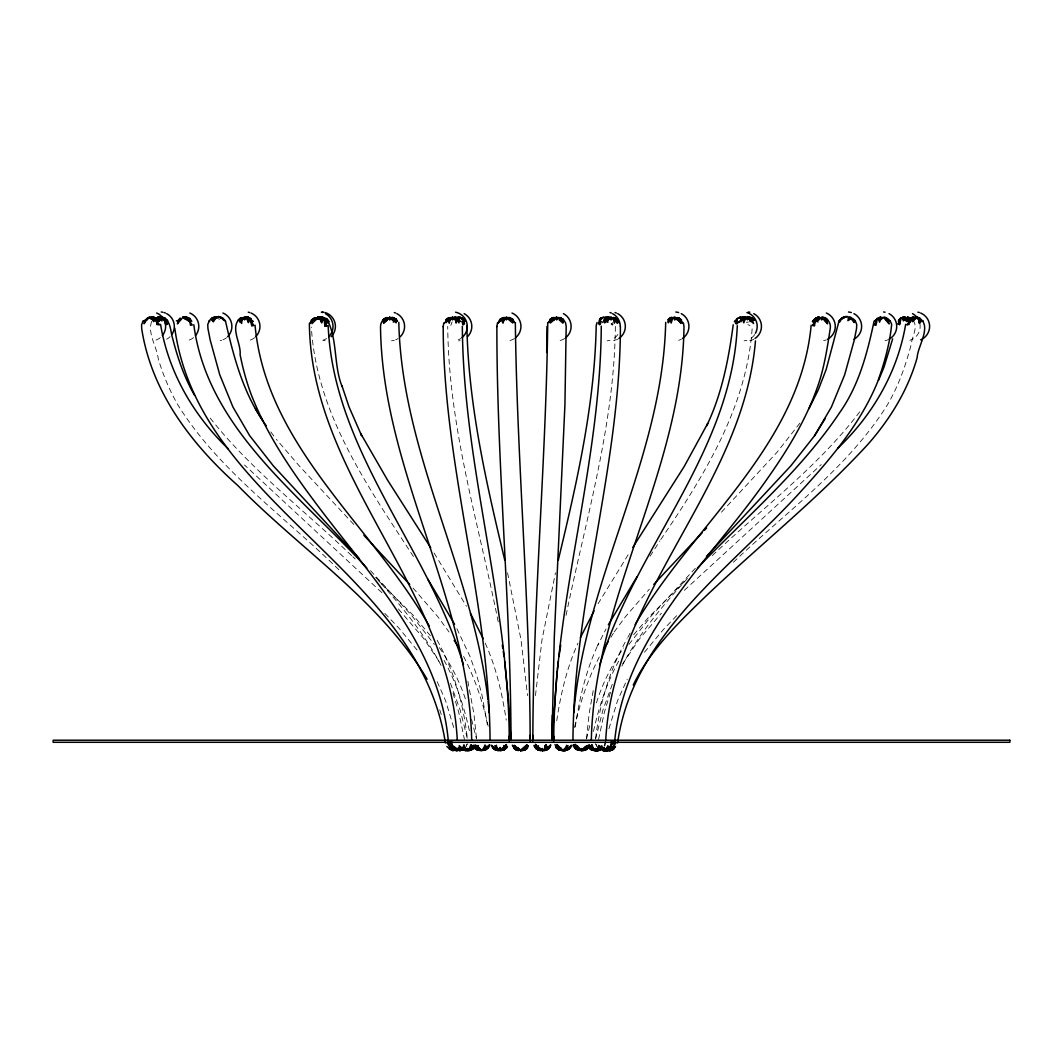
<?xml version="1.0" encoding="UTF-8"?>
<svg xmlns="http://www.w3.org/2000/svg" width="1063" height="1063" viewBox="0 0 1063 1063"><rect width="100%" height="100%" fill="white"/><g stroke="black" fill="none" stroke-linecap="round" stroke-linejoin="round"><path stroke-width="0.75" stroke-dasharray="5 3.75" d="M612.368 322.581L612.275 325.384L610.946 321.863L608.727 322.262M535.46 695.601L541.997 639.806L555.471 572.798M586.444 738.891L589.154 713.725L593.818 687.203M556.733 720.78C560.639 694.192 566.871 667.737 577.993 643.168M575.282 727.052C579.322 698.271 586.178 669.677 598.668 643.314L597.645 645.56L606.043 628.964M595.625 738.426C599.665 703.573 609.67 669.345 627.09 638.77M566.061 615.384C585.567 520.02 614.294 425.479 615.344 327.338L615.344 326.394M598.549 739.529L604.342 712.356L611.225 689.953M595.519 739.157L602.934 710.031L612.301 684.266M574.498 727.557C579.973 702.962 587.905 678.792 599.572 656.416M593.46 731.464C598.894 706.802 606.88 682.539 619.091 660.362M586.497 739.037L589.819 725.484M608.926 728.793L617.576 700.597L627.236 679.204M596.423 702.909C602.508 683.27 611.996 664.84 623.582 647.899M450.805 325.384L452.134 321.863M151.637 321.398C147.305 333.702 156.846 346.618 158.267 358.869C163.038 374.827 169.482 390.227 177.747 404.684C218.659 470.75 284.273 516.113 338.871 569.755M466.179 746.465L467.095 744.127M466.232 746.04L467.348 743.794M621.855 666.116C638.956 633.654 662.874 605.418 687.455 578.445M627.848 637.348L630.146 633.096M622.825 663.644L639.076 639.381L661.452 613.165M598.044 603.784L630.067 551.644M610.906 637.282L613.364 633.296M660.761 539.579C704.118 475.839 746.744 407.156 752.179 328.095L752.179 327.258M650.078 556.188L659.871 540.974M614.188 631.967L625.775 616.327L649.347 589.168M628.871 644.497L651.805 615.344L695.322 568.28M799.894 423.18L776.96 452.333L718.894 514.917M859.794 411.78C817.806 467.268 760.962 509.111 710.988 556.839M633.654 634.717L648.496 617.444L684.439 581.567M644.417 652.283L663.365 629.562L677.756 614.547M684.32 590.337L821.247 464.558M733.39 562.274C786.461 511.635 848.327 467.587 887.645 404.458C898.673 385.563 905.955 364.822 911.39 343.708C912.081 336.413 917.688 328.587 913.874 321.398M220.214 340.652L221.596 340.306M323.737 340.652L325.119 340.306M394.293 340.306L391.503 340.864M609.989 340.306L607.199 340.864M613.67 340.652L615.052 340.306M746.904 340.306L744.113 340.864M458.711 340.864L460.12 340.652M610.999 323.896L613.072 324.6M747.874 324.64L749.933 325.451M216.958 318.143L219.523 319.312M351.614 555.643C303.659 509.589 249.566 468.849 208.587 416.032M352.81 556.733L355.188 558.965M379.039 581.262L413.348 615.424L430.648 636.099M381.896 592.636L244.503 464.983M384.872 613.417L398.505 627.635L417.334 650.343M353.82 524.484L299.341 466.006L276.407 439.351M370.495 570.645L411.554 615.344L434.355 644.497M398.399 608.966L423.619 638.411L439.524 662.063M413.042 588.025L437.531 616.354L449.051 632.007M375.651 577.302C400.299 604.701 424.389 633.282 441.464 666.169M270.826 431.923L274.506 436.92M413.467 556.574C367.878 486.562 316.774 414.424 311.419 328.095L311.419 327.258M439.391 647.699C450.646 664.269 460.173 682.154 466.152 701.328M434.089 552.999L466.458 606.255M437.159 640.245C453.941 670.474 463.455 704.198 467.375 738.453M444.068 660.349C456.226 682.539 464.159 706.815 469.554 731.464M463.588 656.429C474.962 678.367 482.788 702.032 488.183 726.109M437.199 681.715L445.49 700.464L454.1 728.74M456.877 628.658L470.019 656.535L476.702 675.231L482.004 695.242L487.585 725.883M595.612 743.781L596.728 746.04M485.193 643.115C496.248 667.471 502.188 693.807 506.24 720.143M450.46 683.217L460.226 710.243L467.481 739.184M595.905 744.087L596.808 746.425M452.984 692.956L458.751 712.396L464.451 739.556M439.75 709.818L441.663 715.718M471.587 719.412L476.503 739.064M467.853 681.197L473.899 713.751L476.556 738.918M507.556 572.798L521.016 639.806L527.54 695.601M498.188 621.762C478.868 524.152 448.745 427.685 447.736 327.338L447.736 326.394M887.764 339.828A14.51 14.51 0 0 1 885.041 340.652M919.894 323.59A14.51 14.51 0 0 1 909.875 340.306M748.432 322.062A6.843 2.06 8.3 0 1 746.226 322.222M754.757 334.486A14.51 14.51 0 0 1 748.246 339.828M617.842 334.486A14.51 14.51 0 0 1 611.331 339.828M226.578 337.635A14.51 14.51 0 0 1 222.938 339.828M170.08 336.679A14.51 14.51 0 0 1 166.652 339.217M160.327 337.635A14.51 14.51 0 0 1 152.541 340.864M193.493 337.635A14.51 14.51 0 0 1 187.115 340.652M254.655 337.635A14.51 14.51 0 0 1 249.659 340.306M326.58 338.486A14.51 14.51 0 0 1 322.74 340.306M398.133 338.486A14.51 14.51 0 0 1 395.622 339.828M460.824 338.486A14.51 14.51 0 0 1 458.312 339.828M514.505 338.486A14.51 14.51 0 0 1 509.283 340.652M564.679 338.486A14.51 14.51 0 0 1 558.048 340.864M617.683 339.217A14.51 14.51 0 0 1 616.394 339.828M681.263 339.217A14.51 14.51 0 0 1 678.632 340.306M753.787 339.217A14.51 14.51 0 0 1 749.787 340.652M826.323 339.828A14.51 14.51 0 0 1 823.612 340.652"/><path stroke-width="1.5" d="M532.829 741.137C533.174 601.525 546.023 462.192 547.724 322.687M542.329 751.01L540.602 748.604M562.952 319.79L559.271 319.936L562.952 323.059L562.952 319.564L560.36 317.585L563.47 319.684L565.556 322.807L566.194 326.421L564.931 404.817L554.261 637.92L551.989 739.635M554.062 319.352L554.075 317.438L550.368 319.485L548.415 322.554L556.68 316.84M556.68 317.399L556.667 319.338L558.088 317.425L562.952 319.564L560.081 317.531L561.477 319.883L558.088 317.717L556.667 319.936L556.68 317.731L550.342 322.993L550.368 319.711L554.062 319.897L555.271 317.704L551.843 319.817L553.278 317.611L549.85 319.604L552.999 317.545L550.368 319.485L551.843 319.405M546.701 352.504L547.046 326.421M551.989 739.742L552.308 715.173M563.098 750.903L556.919 744.512L560.493 749.986L556.853 747.821L554.979 744.605M620.407 326.567C620.181 465.993 574.033 600.568 572.944 739.928M553.73 741.11C554.036 601.166 600.475 466.086 601.273 326.155M602.681 322.408L604.701 319.392L606.176 319.312L607.505 322.288L608.381 319.285L611.052 316.854M581.195 750.89L583.042 748.565M599.745 321.996L599.638 324.813L601.273 321.425M578.724 747.621L576.505 747.595L575.163 744.326L578.724 747.621L578.617 749.907L575.03 747.648L573.834 745.482M471.52 745.216L471.387 748.153L473.314 745.575M674.859 316.88L674.739 319.312L673.424 317.359L668.454 319.245L668.295 322.142M532.829 740.353L533.095 735.423M552.056 740.566L557.158 670.939M517.349 749.787L514.638 747.063L514.638 748.844L518.425 750.624L518.332 749.933L521.069 750.305M591.32 740.154C594.523 596.768 682.287 470.537 683.987 326.926L683.482 323.165M740.951 321.823L741.163 318.82L743.954 317.04L738.958 322.182L745.043 317.266L741.137 319.099L744.857 319.604L747.674 317.531L747.488 319.843L749.109 317.638L752.378 320.136L753.574 323.524L750.133 320.029L752.378 320.136L750.332 317.691L753.88 320.136L751.435 317.651L747.754 316.588M597.991 747.967L597.805 750.252L601.671 748.458L597.991 747.967L598.708 745.854M737.31 325.637C731.716 452.227 635.368 547.591 599.811 664.707M848.978 318.501L849.124 316.88M573.834 712.675C585.168 578.285 662.714 458.18 665.69 322.355M748.432 319.126L742.519 316.761L738.838 317.864L740.539 317.106L736.858 319.073L736.938 324.016L738.214 321.876M605.724 740.446C613.245 593.181 743.21 487.146 755.461 340.878M549.505 745.92L544.974 750.172L548.88 747.98L545.372 750.265L548.362 748.844L546.887 749.521L550.448 746.266L548.362 748.844L544.575 750.624L544.668 749.933L543.379 750.85L541.931 750.305M557.371 669.331L558.367 661.319M601.22 749.707L601.512 747.475L597.818 747.143M606.707 748.153L606.428 750.385L610.375 748.777L606.707 748.153L609.431 746.399M821.938 317.465L821.686 319.418L823.347 317.651L827.545 323.338L825.313 317.983C828.609 320.136 830.788 323.577 830.362 327.67C827.625 345.754 824.875 363.891 819.374 381.378C806.697 420.709 783.976 455.801 759.952 489.046C703.135 567.15 623.503 640.617 614.56 742.505M309.373 323.497C311.047 477.181 449.848 588.052 457.276 740.419M558.979 656.496L560.719 645.042M553.823 739.582L554.315 736.446M733.218 324.747C728.593 359.334 721.91 394.107 706.669 425.771L707.692 423.512L684.187 466.537L632.751 547.485M443.191 326.7L443.776 322.939M811.189 325.172C799.668 446.779 692.757 525.042 635.156 624.579M470.577 745.336L469.195 749.84L472.424 747.422L473.234 745.216M496.873 326.54L497.511 322.807M603.877 749.614L604.262 747.541L605.073 749.827M326.089 323.272L326.66 320.189L328.148 323.551M743.21 320.215L743.927 316.854L748.777 319.179M489.166 745.482L487.97 747.661L484.369 749.907L484.715 745.455M617.59 742.984C632.95 633.389 733.005 566.924 801.754 490.455C831.386 457.874 860.631 423.353 877.507 382.149C884.217 363.533 889.758 344.053 891.658 324.388C890.661 320.654 887.698 317.797 883.938 316.947M603.585 747.488L603.08 749.721L605.113 748.631M909.888 320.734L909.915 318.275L907.177 320.88L910.38 318.541L913.941 319.578L916.984 317.943M558.274 560.135C576.757 483.04 594.709 405.162 596.21 325.517L597.034 322.527M494.375 747.727L494.375 749.309L497.258 750.146L491.358 745.907L494.375 749.309L498.321 750.797L498.042 749.947L501.018 750.358M593.765 750.358L594.137 748.79L596.702 749.322M899.55 324.773L900.135 322.302L898.421 324.295M213.357 321.717L214.115 318.701M905.663 324.321C897.677 372.09 872.537 415.234 837.671 448.387M892.654 338.884L884.004 367.094L878.516 380.368M557.583 745.588A6.83 2.06 8.3 0 0 556.122 747.661L562.088 750.784L562.367 749.774L557.583 748.525L556.547 745.841L558.7 748.126M604.528 745.681L605.551 742.054M458.512 750.066L459.402 747.515M839.026 321.039L841.71 318.342L845.55 316.588L842.228 317.81L839.026 321.039L826.19 369.406L818.324 389.802L808.97 408.63M477.686 745.801L476.835 748.033L478.35 750.239L475.36 748.219L475.214 744.897M324.813 325.544L326.62 325.504L324.467 321.969L324.228 319.086L322.753 319.099L321.597 322.102L319.206 317.399L317.957 319.378L317.81 317.492L315.379 319.604L311.738 320.096L310.037 323.272L313.186 319.857M149.258 317.943L152.301 319.591L155.862 318.568L159.051 320.906L156.341 318.302L152.129 318.807L149.165 317.492L147.013 319.936L142.987 321.225L141.605 324.733L141.671 328.494C151.278 391.636 191.313 444.161 237.86 485.552C300.67 549.837 380.488 600.715 427.1 679.191M209.145 321.039L207.763 324.547L207.923 328.454L210.208 340.107L219.775 374.84L232.956 407.036L249.685 435.684L273.297 465.833L359.374 558.713M194.649 395.463C184.47 377.87 177.813 358.563 172.804 338.938C170.173 331.404 171.236 318.794 161.098 316.854L162.838 318.063L160.274 316.867L162.041 320.933L158.068 318.887L159.078 317.026L164.938 320.548L165.748 323.963L167.569 323.843L162.838 318.063L155.53 319.551L156.327 317.664L153.417 320.255M393.323 322.182L394.586 319.206L396.047 319.245L397.442 321.225M540.921 750.106L537.493 747.914L536.031 744.671L536.004 747.993L537.493 747.914L538.463 745.708M449.171 317.585L445.809 319.79L448.892 317.651L444.454 323.086L451.164 317.771L452.625 319.963L452.572 317.744L455.23 319.883L458.91 319.631L458.99 322.913L455.974 317.571L459.429 319.498L455.974 317.438L457.435 319.312L456.093 322.288L455.177 317.399L459.761 321.385M580.398 637.587L594.058 610.959M633.256 684.997C650.131 650.184 678.353 622.666 705.872 596.197C759.713 544.987 818.231 498.56 868.498 443.683C890.329 418.689 908.121 389.776 917.143 357.646C917.714 345.475 933.752 324.149 917.196 317M239.773 322.116L241.952 319.724L239.76 320.056L240.916 317.917L238.298 320.322L240.637 318.01C229.077 326.74 241.381 343.296 240.105 354.617C242.802 368.409 246.51 381.976 251.439 395.13C268.527 438.86 296.085 477.446 324.374 514.519C376.74 582.776 441.118 652.363 448.44 742.479M912.944 321.584L915.615 317.624L911.802 319.006L910.366 320.893M587.241 745.947L583.853 750.133L587.64 748.219L589.022 746.173M475.055 745.535L473.925 747.688L470.258 748.166L469.221 750.199L467.654 748.405L467.813 750.319L465.049 748.578L461.355 748.684L459.176 745.774L462.83 748.684L464.013 745.628L465.209 750.478L460.824 748.591L464.385 750.332L462.79 748.193L463.946 744.791L464.996 747.94L462.79 748.193L466.378 750.066L462.378 748.923L462.551 749.667M591.679 745.309L590.55 747.435L591.772 749.814L588.53 747.528L591.493 749.867L589.035 747.701L592.716 748.193L593.752 750.239L595.32 748.445L595.174 750.372L597.938 748.631L601.645 748.737L601.884 745.801L600.157 748.724L598.987 745.655L597.778 750.531L601.645 748.737L598.881 750.478L595.121 750.903M245.712 317.239L244.556 319.378L242.896 317.585L239.76 320.056M468.849 748.817L467.826 750.691L466.285 749.349L468.849 748.817L470.59 750.04L475.294 746.306A6.843 0.983 -13.1 0 0 470.962 746.372M608.381 624.699L636.963 576.797M839.704 321.983L842.228 317.81L846.347 316.455L843.716 317.571L847.556 316.508L848.54 318.05L853.363 319.485L854.147 322.527L851.144 318.701L847.889 320.667L848.54 318.05L850.4 317.066L854.838 320.322A6.963 1.608 11.9 0 1 854.838 321.571M476.158 745.708L476.583 748.206L480.569 749.442L478.005 747.409L476.078 748.91L474.058 745.495L479.519 750.239L476.583 749.415L474.058 747.076L476.583 749.415L480.569 750.637L480.157 749.561L483.08 750.398L484.941 745.216L486.495 748.1L487.97 747.927L489.764 744.751L484.369 750.172L487.97 747.927L485.446 750L487.97 747.661L484.276 747.634M751.289 321.558L752.418 319.631L750.345 317.412L754.411 320.043L751.435 317.651M528.271 745.854L525.069 749.455M503.676 745.575L504.673 747.754L501.298 749.973L499.836 747.754L498.467 750.04L495.013 747.953L493.524 748.086L496.474 750.172L493.006 748.219L496.182 750.252L491.518 745.283L495.013 748.405L497.218 748.432L499.889 750.345L499.836 748.405L501.298 750.305L506.147 748.073L506.081 745.11L502.454 748.325L504.673 748.206L503.304 750.159L506.147 748.073L503.583 750.093L506.147 747.821L506.081 744.512L502.493 749.986L506.147 747.821L502.454 747.727M535.765 746.478L535.247 747.342L538.277 749.455L535.765 748.259L533.985 745.508L538.556 749.947L535.765 748.259L540.549 750.717L542.064 749.986M538.901 750.305L536.004 748.232L537.493 748.339L538.901 750.305L535.486 748.113L538.622 750.252L536.004 748.232L536.031 745.229L540.921 750.412L542.356 748.458L542.343 750.438L544.987 748.445L548.707 748.312L550.647 745.19L545.784 750.358L549.226 748.193L545.784 750.226L548.707 748.073L550.647 744.884M389.643 316.88L389.776 319.312L391.091 317.359L392.38 319.219L392.274 317.345L396.565 319.365L393.071 317.518L394.586 319.697L392.274 317.611L392.38 319.87L396.047 319.525L396.207 322.807L389.683 317.784L389.776 320.016L388.274 317.837L384.965 320.122L386.281 317.824L383.491 320.083L387.171 320.109L383.623 323.365L383.491 320.083L386.002 317.757C382.6 319.538 380.381 323.046 380.514 326.926C382.135 470.351 468.57 596.928 471.693 740.14M603.505 649.241L608.235 641.574M706.51 556.334L790.832 465.846L814.577 435.71L831.399 407.049L844.647 374.867L854.267 340.12L856.565 328.467L856.738 324.56L855.356 321.053M825.26 418.437L814.577 435.71M814.524 325.331L812.73 325.185L815.029 321.717L814.457 325.876L812.677 325.57L818.537 317.212L814.883 318.794L812.398 321.611L815.387 318.953L819.028 319.564L820.503 317.545L821.619 319.923L823.307 317.903L826.416 320.468L827.479 323.816L824.21 320.242C831.399 322.288 825.951 317.319 822.018 316.867M608.381 319.285L609.617 317.385L607.318 318.674M611.544 744.379L613.059 742.107L611.278 741.801L610.348 748.977L607.491 750.624L603.718 750.877M898.341 321.451L900.547 318.262L904.082 316.96L900.547 318.262L898.58 320.468L901.145 318.01L905.224 316.827L903.444 320.893L902.66 318.036L913.462 320.906M569.13 748.591L565.463 749.681L568.612 747.727L569.13 748.591L565.742 750.146L568.612 749.309L571.642 745.907L568.612 749.309L564.666 750.797L567.15 749.8L563.483 750.89L562.367 749.774M524.099 750.186L527.514 748.113L524.099 750.305L525.507 748.339L526.996 748.232L526.969 745.216L520.657 750.438L514.293 745.296L515.781 748.392L518.013 748.445L518.026 750.398L514.293 748.312L512.353 745.19L515.781 748.392L514.293 748.312L517.216 750.358L513.774 748.193L517.216 750.226L514.293 748.073L514.293 745.854M919.84 323.086L921.236 321.106L923.269 321.239L919.229 319.936L917.09 317.478L914.114 318.794L909.915 318.275L907.895 320.813L910.46 318.222L909.024 324.587L907.231 324.335L913.728 316.88L909.915 318.275L913.688 317.053L911.802 319.006L912.24 321.398M509.018 319.352L509.004 317.438L513.216 319.591L509.802 317.611L511.223 319.817L509.018 319.897L512.725 322.979L512.698 319.711L507.808 317.704L506.413 319.936L504.991 317.717L501.59 319.883L503.012 323.125L503.796 319.936L500.115 319.79L498.188 322.953L502.985 317.651L499.597 319.684L503.796 317.465L503.796 319.378L501.59 319.458L498.188 322.647L500.115 319.564L501.59 319.458L503.012 322.408L504.991 317.425L506.413 319.338L507.808 317.412L509.018 319.352L512.698 319.485L514.665 322.554L511.223 319.405M907.084 324.986L909.649 321.837M580.305 749.189L582.83 749.574L579.906 750.385L581.328 748.432L582.644 750.398L587.64 748.498L587.786 745.562L583.946 748.525L586.151 748.551L583.853 750.412L587.64 748.498L584.929 750.332L587.64 748.219L583.946 747.86L586.497 745.881M669.929 319.192L671.431 317.372L668.454 319.245L671.152 317.438L668.454 319.525L668.295 322.807L672.228 317.624L668.454 319.525L672.135 319.883L671.191 323.046L669.929 319.697L673.424 317.717L674.739 320.029L676.227 317.85L680.878 323.378L679.536 320.136L677.33 320.122L677.423 317.864L681.011 320.096L682.818 323.311L679.536 320.136L681.011 320.096L678.221 317.837L681.529 319.976L678.221 317.678L681.011 319.817L677.33 319.458L674.832 317.412M742.665 318.82L744.246 316.987L741.163 318.82L746.279 317.04L747.555 319.126L749.136 317.279L752.418 319.631M456.492 750.026L458.698 747.502L459.07 749.561M588.131 746.758A6.83 0.997 13.3 0 0 589.5 747.409L591.48 745.203L591.613 748.126M474.563 745.601L470.417 750.053L470.816 745.083L472.464 747.914L471.201 749.933L474.443 747.502L471.188 749.787L472.424 747.422L471.308 745.296M537.24 749.083L538.808 747.382M588.091 746.399L584.451 749.561M653.758 584.424L702.098 532.855M704.344 530.45L706.589 528.059M475.294 746.306L472.703 749.043L469.261 750.598M155.53 319.551L157.696 317.306L158.693 321.611M697.487 568.001C745.96 517.229 800.612 471.294 839.797 412.444C858.931 385.404 867.328 353.022 874.092 321.199L880.177 317.013M611.61 748.884L609.83 750.704L613.577 749.242L615.53 746.385L609.046 750.558L609.418 748.485L613.577 749.242L610.109 750.744L606.335 750.81L608.528 749.893M319.976 317.89L315.18 319.126L316.296 317.996M587.613 746.133L584.982 747.409L586.417 748.206L586.417 749.428L583.202 750.518L588.703 747.262M599.798 320.601L602.508 317.85L599.798 318.807L598.469 323.936L600.555 323.418L599.638 320.495L601.273 318.129L599.798 318.807L603.598 317.013L603.492 317.717L606.216 316.761L610.946 318.568L608.833 317.252L611.225 318.674M500.195 747.448L500.62 749.76L505.403 748.525L504.287 749.654L506.878 747.661A6.83 2.046 -8.3 0 0 505.403 745.601M545.651 749.787L548.362 747.063M488.674 745.469L486.495 747.608L485.459 745.442M452.134 318.568L455.442 316.92L456.957 317.664L458.273 316.787L459.575 317.717L459.468 317.013L463.282 318.807L465.368 321.398L461.794 318.129L463.282 318.807L460.279 317.385L463.8 319.684L460.558 317.85L462.365 319.684M579.906 750.385L577.78 748.565L577.382 749.641L575.641 747.794L577.594 745.974M588.091 747.874L582.418 750.637L586.909 748.91M527.779 745.827L525.507 747.914L523.275 747.86L526.969 744.671L525.507 747.914L526.996 747.993L524.524 749.428M603.85 321.385L606.176 319.312M447.603 321.531L450.021 319.405L446.327 319.657L446.394 322.594M524.723 748.658L527.089 746.585L527.235 748.259L522.451 750.717L520.936 749.986L521.043 750.877M520.671 751.01L522.398 748.604M505.403 748.525L500.912 750.784M389.683 317.412L383.623 322.714L383.491 319.817L386.281 317.678L382.972 319.963M588.53 746.106L582.644 750.04M563.111 749.986L568.28 745.801M569.476 748.086L566.526 750.172L567.987 747.953L564.533 750.04L565.768 747.834L569.476 748.086L566.805 750.252L571.482 745.296L566.526 750.305L569.476 748.339L565.768 748.432L563.111 750.345L556.919 745.11L556.853 748.06L560.546 748.325L560.493 750.239L558.327 748.206L559.696 750.159L556.321 747.927L559.417 750.093L556.853 747.821L560.546 747.714L561.702 749.973L556.095 745.655M451.23 319.432L454.246 317.252L454.339 317.957M474.443 747.502L471.48 749.84L467.853 750.863M669.584 321.172L672.135 319.219M465.156 747.316L461.754 749.853L461.515 747.914L460.571 750.04L458.924 748.272L457.768 750.385L452.267 745.947L449.981 742.479L451.788 742.319M843.238 318.342L845.271 316.88L841.71 318.342L842.228 319.073M595.2 749.986L597.061 748.631M598.881 750.478L601.671 748.458M315.259 318.023L311.751 320.348L311.991 323.617L317.837 317.864L320.601 319.83L321.664 322.939L322.793 319.591L324.242 319.352L326.434 322.315L322.793 319.591L320.601 319.83L320.401 317.345L324.747 319.179L321.478 317.385L317.771 316.96M525.76 749.083L524.444 749.947L527.753 747.342L527.235 746.478M483.173 750.265L486.495 748.1L484.276 748.286L481.752 750.345L479.054 748.511L475.36 748.485L475.214 745.548L476.835 748.538L478.111 745.522L479.147 750.412L474.842 748.379L478.058 750.319L475.36 748.219L479.054 747.86M582.83 749.574L581.262 750.598L584.982 749.654M315.18 319.126L318.275 317.133L317.372 318.382L319.684 316.854L322.567 317.704L322.275 316.84L328.587 320.813L326.235 318.342C337.875 336.785 333.317 365.738 342.206 386.719L341.98 385.856L349.036 406.943L361.633 435.684L360.57 433.345L387.676 480.303L430.701 547.737M814.962 322.195L819.028 319.564L819.321 317.359L813.062 321.837L814.883 318.794L813.089 321.571L816.889 318.86L819.095 319.099M607.491 750.624L610.375 748.777M543.764 750.133L547.219 747.967L548.707 748.073M448.931 318.834L451.164 317.452L452.625 319.325L452.559 316.854M737.377 319.936L734.347 321.757L737.377 318.342L740.26 317.492M588.53 747.023L583.746 749.016M608.142 749.269L605.551 750.691L605.95 748.884L602.973 750.186M608.435 317.399L604.183 319.498L607.624 317.571L604.701 319.631L604.621 322.913L611.026 317.757L610.986 319.976L612.434 317.771L615.796 319.99L617.218 323.192L617.271 319.91L613.59 320.003L614.321 323.218L615.796 319.99L614.427 317.717L617.789 319.804L614.706 317.651L619.144 322.767L615.796 319.525L613.59 319.405L611.026 317.399M902.088 318.236L904.307 317.226L900.972 318.754M460.106 750.691L463.561 749.176M593.725 750.544L597.486 750.691L600.595 748.91M819.347 317.159L814.883 318.794L818.258 317.119L815.414 318.754L816.889 318.86L817.899 322.023M456.625 750.744L460.133 749.375M597.486 750.691L601.007 749.388L597.26 750.425M604.462 750.053L607 749.123M459.243 750.81L462.817 749.628M456.266 748.113L452.12 748.884L450.327 746.08L455.496 750.558L450.3 745.827L452.12 748.884L456.333 748.578L456.572 750.518L452.652 748.91L452.213 745.482L454.911 747.236M902.328 318.355L905.051 317.571L902.341 319.405L906.194 317.97L904.454 320.122A6.843 0.997 13.3 0 0 906.978 320.8M596.343 750.81L600.422 749.641M597.658 749.96L595.147 750.651L594.137 748.79M176.338 320.867L180.497 320.122L182.716 317.598L189.865 321.664L192.297 324.999L190.516 325.305L189.865 321.664L186.091 316.987L189.307 318.555L186.357 316.947L182.584 316.867M449.41 749.163L453.556 748.432L453.928 750.478L451.376 748.817L453.13 750.624L449.915 749.07L446.792 746.452M480.157 749.561L484.449 750.053L485.206 748.565L485.605 749.641L487.359 747.807A6.75 1.541 -11.8 0 0 488.794 745.801M145.006 321.092L142.987 321.225M514.293 748.073L518.013 747.887L520.657 750.106M320.548 319.192L322.753 319.099M157.656 317.119L161.417 316.987L164.938 318.289L163.144 319.432L159.304 317.983L161.045 320.136M537.493 747.914L539.725 747.86M149.059 317L152.82 316.92L156.341 318.302L158.44 321.265L155.783 319.764M473.912 747.422L470.205 747.515L467.786 749.947L465.926 748.604M589.061 747.422L592.769 747.541L593.779 749.88M602.867 750.677L606.641 750.757M559.271 319.378L561.477 319.458L562.952 322.514M457.435 319.312L458.91 319.392L460.252 321.411M237.793 320.481L242.005 320.189L242.922 317.837L244.61 319.87L245.739 317.478L249.406 319.192L253.539 325.584L251.758 325.889L250.868 318.927L247.998 317.066L244.224 316.801M611.212 742.346L613.006 742.505L608.86 748.857L606.402 750.584L610.88 748.937L613.364 746.093L610.348 748.977L606.654 748.631L607.837 745.681L608.86 748.857L605.206 750.451L604.05 748.312L602.389 750.093L599.253 747.608L598.549 745.442M675.842 311.991L678.632 312.535M883.632 311.991L885.041 312.19M848.54 311.991L851.33 312.535M748.379 311.991L749.787 312.19M322.328 311.991L323.737 312.19M161.244 311.991L162.652 312.19M876.723 318.501L880.868 319.259L883.805 317.664L889.08 323.923L888.176 320.588L885.2 317.917L885.997 320.189L890.143 320.946M917.927 312.19L919.309 312.535M321.358 312.19L322.74 312.535M248.277 312.19L249.659 312.535M544.668 745.628L546.887 746.239M220.24 317.624L222.805 318.342L224.811 320.375M454.712 749.853L457.422 750.691M152.567 317.066L156.341 318.302L152.527 316.894L159.051 320.906M615.052 312.535L616.394 313.014M609.989 312.535L611.331 313.014M394.293 312.535L395.622 313.014M164.034 312.535L165.376 313.014M154.441 319.02L150.64 317.624L155.158 321.092M465.036 748.764L467.6 749.721M465.807 750.863L462.378 748.923M907.855 317.093L910.154 318.129M320.415 317.598L324.242 319.352L321.478 317.385M323.351 317.492L326.753 319.073M454.087 748.445L457.741 750.146L458.857 747.767L460.545 749.787M610.946 318.568L607.624 316.92L608.727 317.957M493.524 748.086L497.271 750.106L495.013 747.953L497.218 747.834L494.707 745.801M452.865 750.664L449.915 749.07L448.692 742.373L446.925 742.692L449.37 746L453.556 748.432M452.625 748.711L455.761 750.465M480.343 750.04L476.835 748.033L475.759 745.947M247.998 317.066L253.167 321.571L246.908 317.106M563.47 319.684L560.081 317.651L561.477 319.458M327.245 320.534L329.251 321.757M222.287 319.073L225.476 321.053C233.767 357.567 243.679 394.958 266.228 425.692M681.011 319.817L677.423 317.585L677.33 319.458L680.878 322.714M579.827 750.279L573.236 744.751L575.03 747.927L577.82 750.079L574.498 747.754L577.82 749.933L575.03 747.648L576.505 747.595L574.326 745.455M589.035 747.701L592.556 750.093L592.41 745.336M452.572 317.399L455.23 319.299M479.958 748.565L481.791 750.89M394.586 319.206L396.951 321.212M589.5 747.409L592.397 750M228.386 448.985C193.586 415.58 168.446 372.276 160.566 324.348M225.476 321.053L222.287 317.824L218.965 316.588L222.805 318.342L218.167 316.468L220.798 317.585L215.537 316.721L215.975 318.063L213.238 321.504L211.152 319.485L212.108 317.943L209.663 320.308A6.963 1.595 -11.8 0 0 209.663 321.558M366.815 568.067C301.108 495.584 207.471 429.306 193.811 324.72M588.45 745.203L592.583 749.827M911.297 318.661L913.011 320.481M363.865 535.26L409.693 584.424M601.512 747.475L603.837 750L604.116 747.794L605.232 750.199M599.28 745.562L601.459 747.953L599.253 747.608L600.409 749.747M167.064 324.308L165.35 322.315L165.934 324.786M159.131 324.999L156.58 321.85L157.125 324.295M912.081 320.255L910.327 318.036L910.101 322.461M476.623 745.442L478.005 747.409M514.479 747.156L516.113 749.521L514.638 748.844L517.628 750.265L514.12 747.98L518.026 750.172L518.013 747.887M451.456 744.352L449.941 742.094L451.722 741.788L452.267 745.947M255.372 408.644L262.933 420.828M427.751 579.043L454.605 624.26M454.167 640.285L459.03 648.178M429.279 626.054C372.568 525.813 266.228 446.885 255.04 325.198M470.497 613.417L483.213 638.704M461.794 321.411L463.428 324.8L463.322 321.996M514.784 745.827L515.781 747.967M589.287 744.764L590.51 747.94L592.171 745.097L592.716 748.193M599.439 745.934L600.196 748.219M482.682 749.189L483.08 750.398M463.428 664.76C428.429 547.87 333.543 451.815 328.161 325.65M535.367 744.246L535.911 746.585M398.811 322.368C401.708 453.569 472.969 570.419 487.93 699.507M466.285 749.349L466.63 750.85M504.766 560.135C486.283 483.04 468.358 405.162 466.856 325.517M445.41 742.957C418.397 569.25 198.701 503.995 174.77 328.122M515.342 322.687C517.043 462.192 529.826 601.525 530.171 741.137M502.294 645.042L502.786 648.31M503.291 651.592L504.035 656.496M508.685 736.353L509.177 739.596M504.633 661.319L508.473 699.746L510.944 740.566M326.235 319.923L326.514 322.647M215.39 316.867L215.537 318.488M488.13 701.142L489.206 712.702M529.906 735.423L530.171 740.353M490.056 739.888C488.98 600.582 443.43 465.926 443.191 326.567M462.339 326.155C463.123 466.046 508.991 601.193 509.27 741.124M919.057 320.72L919.11 322.953M499.836 747.754L499.902 750.903M511.011 739.742C510.652 601.831 496.78 464.345 496.873 326.421M506.387 316.84L506.413 319.338M889.053 313.625A14.51 14.51 0 0 1 889.053 339.217M920.651 313.014A14.51 14.51 0 0 1 920.651 339.828M588.317 746.013A6.83 0.997 13.3 0 1 592.038 746.332M912.492 313.625A14.51 14.51 0 0 1 919.548 322.209M575.641 747.794A6.737 1.555 11.9 0 1 574.206 745.788M853.961 313.625A14.51 14.51 0 0 1 853.961 339.217M749.893 319.99A6.843 2.06 8.3 0 1 749.893 321.584M746.904 312.535A14.51 14.51 0 0 1 755.487 333.264M612.62 313.625A14.51 14.51 0 0 1 620.287 326.421M464.132 313.625A14.51 14.51 0 0 1 467.561 336.679M325.119 312.535A14.51 14.51 0 0 1 331.164 336.679M222.938 313.014A14.51 14.51 0 0 1 227.641 336.679M166.652 313.625A14.51 14.51 0 0 1 171.887 334.486M156.673 313.014A14.51 14.51 0 0 1 162.333 335.629M189.839 313.014A14.51 14.51 0 0 1 195.499 335.629M251.001 313.014A14.51 14.51 0 0 1 255.705 336.679M325.358 313.625A14.51 14.51 0 0 1 328.786 336.679M396.911 313.625A14.51 14.51 0 0 1 400.339 336.679M455.602 312.19A14.51 14.51 0 0 1 461.967 337.635M512.007 313.014A14.51 14.51 0 0 1 515.648 337.635M563.456 313.625A14.51 14.51 0 0 1 565.822 337.635M617.683 313.625A14.51 14.51 0 0 1 618.892 338.486M681.263 313.625A14.51 14.51 0 0 1 682.486 338.486M753.787 313.625A14.51 14.51 0 0 1 755.009 338.486M826.323 313.014A14.51 14.51 0 0 1 827.612 339.217M544.987 748.445L544.974 750.398L547.219 748.392L545.797 745.376L544.987 748.445M539.725 748.418L539.712 750.372L537.493 748.339L539.725 748.418M608.435 317.651L608.381 319.897L604.701 319.631L608.435 317.651M613.63 317.505L613.59 319.405L617.218 322.594L615.796 319.525L617.271 319.657L613.63 317.505M242.005 320.189L241.62 323.484L239.8 320.415L241.726 317.97L242.005 320.189M824.529 317.837L824.277 319.764L826.469 320.109L824.529 317.837M614.294 742.386L613.63 746.04L616.075 742.718L614.294 742.386M876.669 321.664L875.978 325.291L874.211 324.972L876.669 321.664M919.628 318.116L919.362 323.046L921.382 320.508L919.628 318.116M450.021 320.003L449.277 323.218L447.802 319.976L446.327 319.91L449.968 317.757L447.802 319.976L450.021 320.003M907.815 317.279L907.443 318.86L909.184 317.651L909.968 319.525L906.805 321.584L904.879 318.329L907.815 317.279M154.321 318.435L153.564 321.584L151.73 317L155.796 318.249L158.347 320.84L154.321 318.435M900.56 320.508L899.736 323.936L897.916 323.816L900.56 320.508M144.874 320.495L144.076 323.777L147.784 317.81L144.874 320.495M545.797 744.645L544.987 747.887L547.219 747.967L545.797 744.645M178.305 320.521L177.401 323.883L180.497 320.122L180.125 318.05L178.305 320.521M566.645 745.415L564.533 750.358L567.987 748.418L566.645 745.415M249.406 319.192L248.41 322.621L247.214 319.525L250.868 318.927L246.935 317.306L249.406 319.192M463.428 320.508L462.525 323.418L464.597 323.936L463.428 320.508M249.367 318.834L248.33 322.009L247.148 319.059L250.841 318.727L247.706 317.053L249.367 318.834M744.857 319.604L743.794 322.833L742.625 319.338L746.253 317.399L744.857 319.604M457.435 319.777L456.093 323.072L455.177 317.638L457.435 319.777M736.938 320.176L735.45 323.537L737.523 323.258L736.938 320.176M496.355 745.415L495.013 748.405L493.524 748.339L497.271 750.345L496.355 745.415M880.868 319.259L879.513 322.182L878.689 318.86L881.24 317.199L877.227 318.594L874.756 321.318L882.41 317.412L880.868 319.259M214.115 317.066L213.357 318.701L211.152 319.485L212.919 317.492L213.357 318.701L215.975 318.063L214.115 317.066M914.114 318.794L912.679 321.558L911.934 318.408L915.708 317.199L914.114 318.794M525.507 748.339L523.288 750.372L523.275 748.418L525.507 748.339M314.462 318.023L311.751 320.348L315.432 320.255L315.233 317.757L311.233 320.269L314.462 318.023M387.078 317.585L383.491 319.817L387.171 319.458L387.078 317.585M189.825 318.462L185.666 319.206L184.112 317.345L191.765 321.318L189.825 318.462M158.998 324.361L157.204 324.614L156.42 321.079L158.998 324.361M326.66 326.035L324.866 326.288L324.521 322.607L326.66 326.035M253.499 325.212L251.692 325.358L251.227 321.717L253.499 325.212M1009.85 740.22L53.15 740.22L53.15 742.293L1009.85 742.293L1009.85 740.22M578.724 748.286L575.03 747.927L578.617 750.172L575.163 744.99L578.724 748.286M164.938 318.289L161.191 317.252L167.688 320.84L164.938 318.289M164.513 318.78L160.447 317.598L167.13 321.464L164.513 318.78"/></g></svg>
